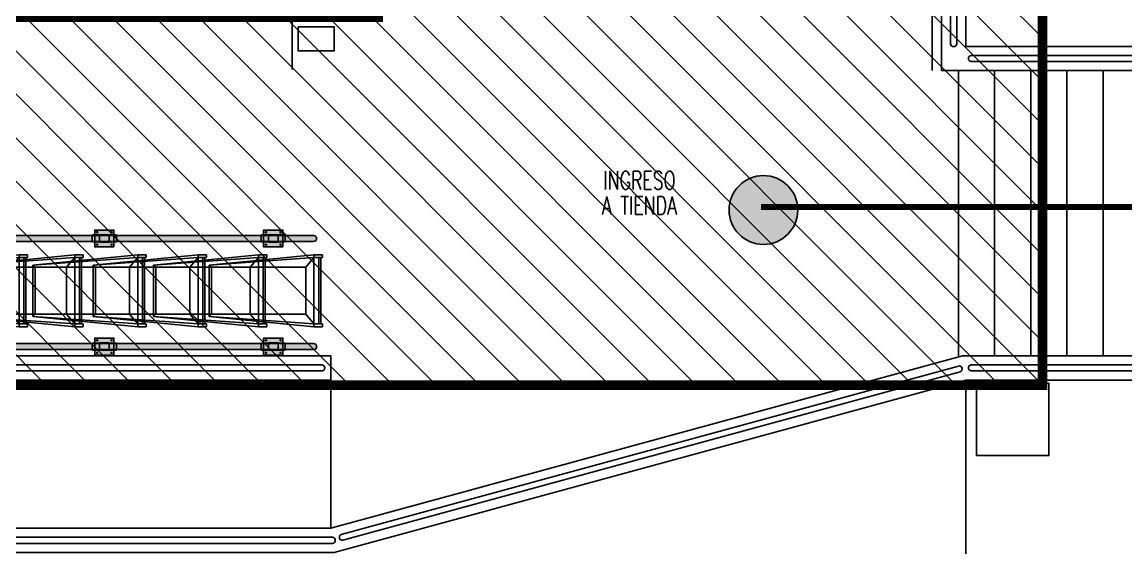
# Model space of a CAD drawing. Header units: millimetres. Extents: x -77 to 207, y -160 to 187.
# Drawn here: x -7.54 to 1.61, y -4.78 to -0.43 of the extents above; entities that cross this region are included whole.
import ezdxf
from ezdxf.enums import TextEntityAlignment as Align
from ezdxf.xclip import XClip

# ---------------------------------------------------------------- set-up
doc = ezdxf.new("R2010")
doc.units = ezdxf.units.MM
doc.header["$LTSCALE"] = 0.1
for name, pattern in [('X REF - ANELO INST bind$0$X REF - ANELO EXT$0$DASHED', [0.75, 0.5, -0.25]), ('X REF - ANELO INST bind$0$X REF - ANELO$0$DASHDOT2', [12.7, 6.35, -3.175, 0, -3.175]), ('X REF - ANELO INST bind$0$X REF - ANELO$0$DASHED', [0.75, 0.5, -0.25])]:
    doc.linetypes.add(name, pattern=pattern)
for name, color, linetype in [('C08 CH trapezoidal', 148, 'Continuous'), ('X REF - ANELO INST bind$0$X REF - ANELO EXT$0$A-CORDONES', 8, 'Continuous'), ('X REF - ANELO INST bind$0$X REF - ANELO EXT$0$A-VISTAS', 8, 'Continuous'), ('X REF - ANELO INST bind$0$X REF - ANELO EXT$0$D-BARANDA', 8, 'Continuous'), ('X REF - ANELO INST bind$0$X REF - ANELO EXT$0$D-PARACHOQUE', 8, 'Continuous'), ('X REF - ANELO INST bind$0$X REF - ANELO EXT$0$E-GENERAL', 8, 'Continuous'), ('X REF - ANELO INST bind$0$X REF - ANELO EXT$0$E-REJILLAS', 8, 'Continuous'), ('X REF - ANELO INST bind$0$X REF - ANELO EXT$0$PROY-MEDIASOMBRA', 8, 'X REF - ANELO INST bind$0$X REF - ANELO EXT$0$DASHED'), ('X REF - ANELO INST bind$0$X REF - ANELO EXT$0$R-NOMBRE LOCAL', 7, 'Continuous'), ('X REF - ANELO INST bind$0$X REF - ANELO$0$MET-EJE CABRIADAS', 8, 'X REF - ANELO INST bind$0$X REF - ANELO$0$DASHDOT2'), ('X REF - ANELO INST bind$0$X REF - ANELO$0$PROY', 8, 'X REF - ANELO INST bind$0$X REF - ANELO$0$DASHED')]:
    doc.layers.add(name, color=color, linetype=linetype)
doc.styles.add('X REF - ANELO INST bind$0$X REF - ANELO EXT$0$VAUX', font='romans.shx', dxfattribs={"width": 0.85})

# ---------------------------------------------------------------- blocks, each defined once
blk = doc.blocks.new('X REF - ANELO INST bind$0$X REF - ANELO EXT$0$carros')
at = {"layer": 'X REF - ANELO INST bind$0$X REF - ANELO EXT$0$E-GENERAL'}
for p, q in [((-0.2984, 2.9007), (-0.2984, 2.8307)), ((-0.2738, 2.9007), (-0.2984, 2.9007)), ((-0.2984, 2.9007), (-0.2984, 2.8307)), ((-0.2738, 2.9007), (-0.2984, 2.9007)), ((-0.2738, 2.8873), (-0.2738, 2.9007)), ((-0.2738, 2.8873), (-0.2738, 2.9007)), ((0.2739, 2.8873), (-0.2738, 2.8873)), ((0.2739, 2.8873), (-0.2738, 2.8873)), ((-0.2738, 2.8307), (-0.2738, 2.8873)), ((-0.2738, 2.8307), (-0.2738, 2.8873)), ((0.2752, 2.8702), (-0.2724, 2.8702)), ((0.2752, 2.8702), (-0.2724, 2.8702)), ((0.2752, 2.8307), (0.2752, 2.9007)), ((0.2985, 2.9007), (0.2752, 2.9007)), ((0.2752, 2.8307), (0.2752, 2.9007)), ((0.2985, 2.9007), (0.2752, 2.9007)), ((0.2985, 2.9007), (0.2985, 2.8307)), ((0.2985, 2.9007), (0.2985, 2.8307)), ((-0.2135, 1.9609), (-0.2984, 2.8307)), ((-0.2984, 2.8307), (-0.2738, 2.8307)), ((-0.2135, 1.9609), (-0.2984, 2.8307)), ((-0.2984, 2.8307), (-0.2738, 2.8307)), ((0.2752, 2.8307), (-0.2738, 2.8307)), ((0.2752, 2.8307), (-0.2738, 2.8307)), ((-0.2135, 1.9609), (-0.2738, 2.8307)), ((-0.2135, 1.9609), (-0.2738, 2.8307)), ((-0.1937, 2.7636), (-0.2724, 2.8307)), ((-0.1937, 2.7636), (-0.2724, 2.8307)), ((0.1965, 2.7636), (-0.1937, 2.7636)), ((0.1965, 2.7636), (-0.1937, 2.7636)), ((-0.1937, 1.982), (-0.1937, 2.7636)), ((-0.1937, 1.982), (-0.1937, 2.7636)), ((0.1965, 2.7636), (0.2752, 2.8307)), ((0.1965, 2.7636), (0.2752, 2.8307)), ((0.1965, 1.982), (0.1965, 2.7636)), ((0.1965, 1.982), (0.1965, 2.7636)), ((0.2135, 1.9609), (0.2752, 2.8307)), ((0.2135, 1.9609), (0.2985, 2.8307)), ((0.2135, 1.9609), (0.2752, 2.8307)), ((0.2135, 1.9609), (0.2985, 2.8307)), ((0.2985, 2.8307), (0.2752, 2.8307)), ((0.2985, 2.8307), (0.2752, 2.8307)), ((-0.2984, 2.4398), (-0.2984, 2.3698)), ((-0.2738, 2.4398), (-0.2984, 2.4398)), ((-0.2984, 2.4398), (-0.2984, 2.3698)), ((-0.2738, 2.4398), (-0.2984, 2.4398)), ((-0.2738, 2.4263), (-0.2738, 2.4398)), ((-0.2738, 2.4263), (-0.2738, 2.4398)), ((0.2739, 2.4263), (-0.2738, 2.4263)), ((0.2739, 2.4263), (-0.2738, 2.4263)), ((-0.2738, 2.3698), (-0.2738, 2.4263)), ((-0.2738, 2.3698), (-0.2738, 2.4263)), ((0.2752, 2.4092), (-0.2724, 2.4092)), ((0.2752, 2.4092), (-0.2724, 2.4092)), ((0.2752, 2.3697), (0.2752, 2.4398)), ((0.2985, 2.4398), (0.2752, 2.4398)), ((0.2752, 2.3697), (0.2752, 2.4398)), ((0.2985, 2.4398), (0.2752, 2.4398)), ((0.2985, 2.4398), (0.2985, 2.3697)), ((0.2985, 2.4398), (0.2985, 2.3697)), ((-0.2135, 1.5), (-0.2984, 2.3698)), ((-0.2984, 2.3698), (-0.2738, 2.3698)), ((-0.2135, 1.5), (-0.2984, 2.3698)), ((-0.2984, 2.3698), (-0.2738, 2.3698)), ((0.2752, 2.3697), (-0.2738, 2.3698)), ((0.2752, 2.3697), (-0.2738, 2.3698)), ((-0.2135, 1.5), (-0.2738, 2.3698)), ((-0.2135, 1.5), (-0.2738, 2.3698)), ((-0.1937, 2.3027), (-0.2724, 2.3698)), ((-0.1937, 2.3027), (-0.2724, 2.3698)), ((0.1965, 2.3027), (-0.1937, 2.3027)), ((0.1965, 2.3027), (-0.1937, 2.3027)), ((-0.1937, 1.521), (-0.1937, 2.3027)), ((-0.1937, 1.521), (-0.1937, 2.3027)), ((0.1965, 2.3027), (0.2752, 2.3697)), ((0.1965, 2.3027), (0.2752, 2.3697)), ((0.1965, 1.521), (0.1965, 2.3027)), ((0.1965, 1.521), (0.1965, 2.3027)), ((0.2135, 1.5), (0.2752, 2.3697)), ((0.2135, 1.5), (0.2985, 2.3697)), ((0.2135, 1.5), (0.2752, 2.3697)), ((0.2135, 1.5), (0.2985, 2.3697)), ((0.2985, 2.3697), (0.2752, 2.3697)), ((0.2985, 2.3697), (0.2752, 2.3697)), ((-0.2984, 1.9398), (-0.2984, 1.8698)), ((-0.2738, 1.9398), (-0.2984, 1.9398)), ((-0.2984, 1.9398), (-0.2984, 1.8698)), ((-0.2738, 1.9398), (-0.2984, 1.9398)), ((-0.2738, 1.9263), (-0.2738, 1.9398)), ((-0.2738, 1.9263), (-0.2738, 1.9398)), ((0.2739, 1.9263), (-0.2738, 1.9263)), ((0.2739, 1.9263), (-0.2738, 1.9263)), ((-0.2738, 1.8698), (-0.2738, 1.9263)), ((-0.2738, 1.8698), (-0.2738, 1.9263)), ((-0.1937, 1.982), (-0.2135, 1.9609)), ((-0.1937, 1.982), (-0.2135, 1.9609)), ((0.2135, 1.9609), (-0.2135, 1.9609)), ((0.2135, 1.9609), (-0.2135, 1.9609)), ((0.1965, 1.982), (-0.1937, 1.982)), ((0.1965, 1.982), (-0.1937, 1.982)), ((0.2135, 1.9609), (0.1965, 1.982)), ((0.2135, 1.9609), (0.1965, 1.982)), ((0.2752, 1.8697), (0.2752, 1.9398)), ((0.2985, 1.9398), (0.2752, 1.9398)), ((0.2752, 1.8697), (0.2752, 1.9398)), ((0.2985, 1.9398), (0.2752, 1.9398)), ((0.2985, 1.9398), (0.2985, 1.8697)), ((0.2985, 1.9398), (0.2985, 1.8697)), ((-0.2135, 1), (-0.2984, 1.8698)), ((-0.2984, 1.8698), (-0.2738, 1.8698)), ((-0.2135, 1), (-0.2984, 1.8698)), ((-0.2984, 1.8698), (-0.2738, 1.8698)), ((0.2752, 1.8697), (-0.2738, 1.8698)), ((0.2752, 1.8697), (-0.2738, 1.8698)), ((-0.2135, 1), (-0.2738, 1.8698)), ((-0.2135, 1), (-0.2738, 1.8698)), ((0.2752, 1.9092), (-0.2724, 1.9092)), ((0.2752, 1.9092), (-0.2724, 1.9092)), ((-0.1937, 1.8027), (-0.2724, 1.8698)), ((-0.1937, 1.8027), (-0.2724, 1.8698)), ((0.1965, 1.8027), (0.2752, 1.8697)), ((0.1965, 1.8027), (0.2752, 1.8697)), ((0.2135, 1), (0.2752, 1.8697)), ((0.2135, 1), (0.2985, 1.8697)), ((0.2135, 1), (0.2752, 1.8697)), ((0.2135, 1), (0.2985, 1.8697)), ((0.2985, 1.8697), (0.2752, 1.8697)), ((0.2985, 1.8697), (0.2752, 1.8697)), ((0.1965, 1.8027), (-0.1937, 1.8027)), ((0.1965, 1.8027), (-0.1937, 1.8027)), ((-0.1937, 1.021), (-0.1937, 1.8027)), ((-0.1937, 1.021), (-0.1937, 1.8027)), ((0.1965, 1.021), (0.1965, 1.8027)), ((0.1965, 1.021), (0.1965, 1.8027)), ((-0.1937, 1.521), (-0.2135, 1.5)), ((-0.1937, 1.521), (-0.2135, 1.5)), ((0.2135, 1.5), (-0.2135, 1.5)), ((0.2135, 1.5), (-0.2135, 1.5)), ((0.1965, 1.521), (-0.1937, 1.521)), ((0.1965, 1.521), (-0.1937, 1.521)), ((0.2135, 1.5), (0.1965, 1.521)), ((0.2135, 1.5), (0.1965, 1.521)), ((-0.2984, 1.4398), (-0.2984, 1.3698)), ((-0.2738, 1.4398), (-0.2984, 1.4398)), ((-0.2984, 1.4398), (-0.2984, 1.3698)), ((-0.2738, 1.4398), (-0.2984, 1.4398)), ((-0.2738, 1.4263), (-0.2738, 1.4398)), ((-0.2738, 1.4263), (-0.2738, 1.4398)), ((0.2739, 1.4263), (-0.2738, 1.4263)), ((0.2739, 1.4263), (-0.2738, 1.4263)), ((-0.2738, 1.3698), (-0.2738, 1.4263)), ((-0.2738, 1.3698), (-0.2738, 1.4263)), ((0.2752, 1.4092), (-0.2724, 1.4092)), ((0.2752, 1.4092), (-0.2724, 1.4092)), ((0.2752, 1.3697), (0.2752, 1.4398)), ((0.2985, 1.4398), (0.2752, 1.4398)), ((0.2752, 1.3697), (0.2752, 1.4398)), ((0.2985, 1.4398), (0.2752, 1.4398)), ((0.2985, 1.4398), (0.2985, 1.3697)), ((0.2985, 1.4398), (0.2985, 1.3697)), ((-0.2135, 0.5), (-0.2984, 1.3698)), ((-0.2984, 1.3698), (-0.2738, 1.3698)), ((-0.2135, 0.5), (-0.2984, 1.3698)), ((-0.2984, 1.3698), (-0.2738, 1.3698)), ((0.2752, 1.3697), (-0.2738, 1.3698)), ((0.2752, 1.3697), (-0.2738, 1.3698)), ((-0.2135, 0.5), (-0.2738, 1.3698)), ((-0.2135, 0.5), (-0.2738, 1.3698)), ((-0.1937, 1.3027), (-0.2724, 1.3698)), ((-0.1937, 1.3027), (-0.2724, 1.3698)), ((0.1965, 1.3027), (-0.1937, 1.3027)), ((0.1965, 1.3027), (-0.1937, 1.3027)), ((-0.1937, 0.521), (-0.1937, 1.3027)), ((-0.1937, 0.521), (-0.1937, 1.3027)), ((0.1965, 1.3027), (0.2752, 1.3697)), ((0.1965, 1.3027), (0.2752, 1.3697)), ((0.1965, 0.521), (0.1965, 1.3027)), ((0.1965, 0.521), (0.1965, 1.3027)), ((0.2135, 0.5), (0.2752, 1.3697)), ((0.2135, 0.5), (0.2985, 1.3697)), ((0.2135, 0.5), (0.2752, 1.3697)), ((0.2135, 0.5), (0.2985, 1.3697)), ((0.2985, 1.3697), (0.2752, 1.3697)), ((0.2985, 1.3697), (0.2752, 1.3697)), ((-0.1937, 1.021), (-0.2135, 1)), ((-0.1937, 1.021), (-0.2135, 1)), ((0.1965, 1.021), (-0.1937, 1.021)), ((0.1965, 1.021), (-0.1937, 1.021)), ((0.2135, 1), (0.1965, 1.021)), ((0.2135, 1), (0.1965, 1.021)), ((0.2135, 1), (-0.2135, 1)), ((0.2135, 1), (-0.2135, 1)), ((-0.1937, 0.521), (-0.2135, 0.5)), ((-0.1937, 0.521), (-0.2135, 0.5)), ((0.2135, 0.5), (-0.2135, 0.5)), ((0.2135, 0.5), (-0.2135, 0.5)), ((0.1965, 0.521), (-0.1937, 0.521)), ((0.1965, 0.521), (-0.1937, 0.521)), ((0.2135, 0.5), (0.1965, 0.521)), ((0.2135, 0.5), (0.1965, 0.521))]:
    blk.add_line(p, q, dxfattribs=at)
blk = doc.blocks.new('X REF - ANELO INST bind$0$X REF - ANELO EXT$0$N Local')
at = {"layer": 'X REF - ANELO INST bind$0$X REF - ANELO EXT$0$R-NOMBRE LOCAL', "lineweight": 0, "style": 'X REF - ANELO INST bind$0$X REF - ANELO EXT$0$VAUX', "width": 0.85}
for p in [(6337.572, -934.455), (6337.572, -934.715)]:
    blk.add_attdef('NOMBRE', text='', height=0.182, dxfattribs=at).set_placement(p, align=Align.CENTER)
blk = doc.blocks.new('X REF - ANELO INST bind$0$X REF - ANELO EXT$0$rpluvial')
blk.add_lwpolyline([(1964.5718, 1190.3267), (1964.8718, 1190.3267), (1964.8718, 1190.5267), (1964.5718, 1190.5267)], close=True)
blk = doc.blocks.new('X REF - ANELO INST bind$0$X REF - ANELO EXT$0$PLT - Parachoque pie')
at = {"layer": 'X REF - ANELO INST bind$0$X REF - ANELO EXT$0$D-PARACHOQUE'}
blk.add_hatch(color=254, dxfattribs=at).paths.add_polyline_path([(0, 0.16), (0.14, 0.16), (0.14, 0), (0, 0)])
h = blk.add_hatch(color=253, dxfattribs=at)
h.paths.add_polyline_path([(0.041, 0.18), (0.099, 0.18), (0.099, 0.12), (0.041, 0.12)])
h.paths.add_polyline_path([(0.04, 0.12), (0.1, 0.12), (0.1, 0.04), (0.04, 0.04)])
h.paths.add_polyline_path([(0.041, 0.04), (0.099, 0.04), (0.099, -0.02), (0.041, -0.02)])
for points in [[(0, 0.16), (0.14, 0.16), (0.14, 0), (0, 0)], [(0.04, 0.12), (0.1, 0.12), (0.1, 0.04), (0.04, 0.04)], [(0.041, 0.18), (0.099, 0.18), (0.099, 0.12), (0.041, 0.12)], [(0.041, 0.04), (0.099, 0.04), (0.099, -0.02), (0.041, -0.02)]]:
    blk.add_lwpolyline(points, close=True, dxfattribs=at)
for centre in [(0.0184, 0.1398, -0.0122), (0.1216, 0.1398, -0.0122), (0.0184, 0.0202, -0.0122), (0.1216, 0.0202, -0.0122)]:
    blk.add_circle(centre, 0.00498, dxfattribs=at)
blk = doc.blocks.new('X REF - ANELO INST bind$0$X REF - ANELO EXT')
at = {"layer": 'X REF - ANELO INST bind$0$X REF - ANELO EXT$0$D-PARACHOQUE'}
h = blk.add_hatch(color=253, dxfattribs=at)
edge = h.paths.add_edge_path()
edge.add_line((-11.3957, -2.244), (-5.1257, -2.2439))
edge.add_arc((-5.1257, -2.2189), 0.025, 270, 450)
edge.add_line((-5.1257, -2.1939), (-11.3957, -2.194))
edge.add_arc((-11.3957, -2.219), 0.025, 90, 270)
h = blk.add_hatch(color=253, dxfattribs=at)
edge = h.paths.add_edge_path()
edge.add_line((-11.3957, -3.1392), (-5.1257, -3.1392))
edge.add_arc((-5.1257, -3.1142), 0.025, 270, 450)
edge.add_line((-5.1257, -3.0892), (-11.3957, -3.0892))
edge.add_arc((-11.3957, -3.1142), 0.025, 90, 270)
at = {"layer": 'X REF - ANELO INST bind$0$X REF - ANELO EXT$0$A-CORDONES'}
for points in [[(0.2792, -0.0852), (0.2792, -0.629), (3.4519, -0.629), (3.4519, -0.829), (0.0793, -0.829), (0.0793, -0.0852), (0.2792, -0.0852)], [(2.8868, -3.3911), (2.8868, -3.1911), (0.2525, -3.1911), (-4.9831, -4.6191), (-18.2973, -4.6191), (-18.2973, -4.8191), (-4.9563, -4.8191), (0.2793, -3.3911), (2.8868, -3.3911)]]:
    blk.add_lwpolyline(points, dxfattribs=at)
blk.add_lwpolyline([(-4.9831, -3.3911), (-4.9831, -3.1911), (-19.9973, -3.1911), (-19.9973, -6.047), (-19.7973, -6.047), (-19.7973, -3.3911)], close=True, dxfattribs=at)
at = {"layer": 'X REF - ANELO INST bind$0$X REF - ANELO EXT$0$A-VISTAS'}
for p, q in [((0.2183, -0.829), (0.2183, -3.1911)), ((0.5183, -0.829), (0.5183, -3.1911)), ((0.8183, -0.829), (0.8183, -3.1911)), ((1.1183, -0.829), (1.1183, -3.1911)), ((1.4183, -0.829), (1.4183, -3.1911)), ((-4.9831, -3.3911), (-4.9831, -4.6191)), ((0.2793, -3.3911), (0.2793, -6.047))]:
    blk.add_line(p, q, dxfattribs=at)
at = {"layer": 'X REF - ANELO INST bind$0$X REF - ANELO EXT$0$D-BARANDA'}
for points in [[(0.2043, -0.6069), (0.2043, -0.1585, 0.995994), (0.1543, -0.1585), (0.1543, -0.6069, 0.903922)], [(0.3239, -0.754), (3.377, -0.754, 0.995994), (3.377, -0.704), (0.3239, -0.704, 0.903922)], [(-19.8111, -3.3161), (-5.058, -3.3161, 0.995994), (-5.058, -3.2661), (-19.8111, -3.2661, 0.903922)], [(-4.8835, -4.7186), (0.2322, -3.3234, 0.995994), (0.219, -3.2751), (-4.8967, -4.6703, 0.903922)], [(0.3239, -3.3161), (2.8119, -3.3161, 0.995994), (2.8119, -3.2661), (0.3239, -3.2661, 0.903922)], [(-4.9693, -4.744), (-18.2224, -4.7441, -0.995994), (-18.2224, -4.694), (-4.9693, -4.694, -0.903922)]]:
    blk.add_lwpolyline(points, format="xyb", close=True, dxfattribs=at)
at = {"layer": 'X REF - ANELO INST bind$0$X REF - ANELO EXT$0$D-PARACHOQUE'}
for points in [[(-11.3957, -2.244), (-5.1257, -2.2439, 1), (-5.1257, -2.1939), (-11.3957, -2.194, 1), (-11.3957, -2.244), (-11.3957, -2.244)], [(-11.3957, -3.1392), (-5.1257, -3.1392, 1), (-5.1257, -3.0892), (-11.3957, -3.0892, 1), (-11.3957, -3.1392), (-11.3957, -3.1392)]]:
    blk.add_lwpolyline(points, format="xyb", dxfattribs=at)
at = {"layer": 'X REF - ANELO INST bind$0$X REF - ANELO EXT$0$E-REJILLAS'}
blk.add_lwpolyline([(0.3688, -3.4173), (0.9688, -3.4173), (0.9688, -4.0173), (0.3688, -4.0173)], close=True, dxfattribs=at)
at = {"layer": 'X REF - ANELO INST bind$0$X REF - ANELO EXT$0$PROY-MEDIASOMBRA', "ltscale": 10}
blk.add_lwpolyline([(0.2793, 16.8873), (0.2792, -0.629), (5.2791, -0.629), (5.2792, 16.8873), (0.2793, 16.8873)], dxfattribs=at)
ref = blk.add_blockref('X REF - ANELO INST bind$0$X REF - ANELO EXT$0$N Local', (5067.6322, 745.7512, -0.004), dxfattribs=dict(xscale=-0.7999999999999545, yscale=0.8000000000000114, zscale=0.8))
ref.add_attrib('NOMBRE', 'INGRESO', dxfattribs={"layer": 'X REF - ANELO INST bind$0$X REF - ANELO EXT$0$R-NOMBRE LOCAL', "lineweight": 0, "height": 0.15, "style": 'X REF - ANELO INST bind$0$X REF - ANELO EXT$0$VAUX', "width": 0.7}).set_placement((-2.4252, -1.8127, -0.004), align=Align.CENTER)
ref.add_attrib('NOMBRE', 'A TIENDA', dxfattribs={"layer": 'X REF - ANELO INST bind$0$X REF - ANELO EXT$0$R-NOMBRE LOCAL', "lineweight": 0, "height": 0.15, "style": 'X REF - ANELO INST bind$0$X REF - ANELO EXT$0$VAUX', "width": 0.7}).set_placement((-2.4252, -2.0207, -0.004), align=Align.CENTER)
at = {"xscale": -1, "rotation": 270}
for p in [(-6.9407, -2.2889), (-5.5407, -2.2889), (-6.9407, -3.1842), (-5.5407, -3.1842)]:
    blk.add_blockref('X REF - ANELO INST bind$0$X REF - ANELO EXT$0$PLT - Parachoque pie', p, dxfattribs=at)
at = {"layer": 'X REF - ANELO INST bind$0$X REF - ANELO EXT$0$E-GENERAL', "xscale": -1, "rotation": 269.9998477948632}
for p in [(-9.9365, -2.6528, -0.0133), (-7.9537, -2.6528, -0.0133)]:
    blk.add_blockref('X REF - ANELO INST bind$0$X REF - ANELO EXT$0$carros', p, dxfattribs=at)
at = {"layer": 'X REF - ANELO INST bind$0$X REF - ANELO EXT$0$E-REJILLAS', "xscale": -1, "rotation": 180}
blk.add_blockref('X REF - ANELO INST bind$0$X REF - ANELO EXT$0$rpluvial', (-1969.827, 1189.8614, 0.0105), dxfattribs=at)
blk = doc.blocks.new('X REF - ANELO INST bind$0$X REF - ANELO')
at = {"layer": 'X REF - ANELO INST bind$0$X REF - ANELO$0$MET-EJE CABRIADAS'}
for p, q in [((-5.3044, -0.8196, 0.0194), (-5.3044, 30.2363, 0.0194)), ((0, -0.8271, -0.0011), (0, 30.2363, -0.0011))]:
    blk.add_line(p, q, dxfattribs=at)
at = {"layer": 'X REF - ANELO INST bind$0$X REF - ANELO$0$PROY', "ltscale": 10}
blk.add_line((0.9169, 29.828, 0), (0.9169, -3.4331, 0), dxfattribs=at)
at = {"layer": 'X REF - ANELO INST bind$0$X REF - ANELO$0$PROY', "ltscale": 10, "elevation": 0}
blk.add_lwpolyline([(0.9169, -3.4331), (-16.2141, -3.4331)], dxfattribs=at)
blk.add_blockref('X REF - ANELO INST bind$0$X REF - ANELO EXT', (0, 0))
blk = doc.blocks.new('X REF - ANELO INST bind')
ref = blk.add_blockref('X REF - ANELO INST bind$0$X REF - ANELO', (0, 0))
XClip(ref).set_block_clipping_path([(-76.9680737415, -24.7711317477), (92.9860355418, 61.1669630168)])

msp = doc.modelspace()

# ---------------------------------------------------------------- hatches: boundary and pattern name
at = {"layer": 'C08 CH trapezoidal'}
h = msp.add_hatch(dxfattribs=at)
h.set_pattern_fill('LINE', color=256, scale=0.08, angle=135, style=0)
edge = h.paths.add_edge_path()
edge.add_line((-16.2141, -0.3851), (-16.2141, -3.4331))
edge.add_line((-16.2141, -3.4331), (0.9169, -3.4331))
edge.add_line((0.9169, -3.4331), (0.9169, 29.828))
edge.add_line((0.9169, 29.828), (0.2793, 29.828))
edge.add_line((0.2793, 29.828), (0.2792, -0.0852))
edge.add_line((0.2792, -0.0852), (-4.5898, -0.0852))
edge.add_line((-4.5898, -0.0852), (-4.5898, -0.3851))
edge.add_line((-4.5898, -0.3851), (-16.2141, -0.3851))
h = msp.add_hatch(color=256, dxfattribs=at)
edge = h.paths.add_edge_path()
edge.add_arc((-1.3973, -1.983), 0.2848, 0, 360)

# ---------------------------------------------------------------- linework, layer by layer
at = {"layer": 'C08 CH trapezoidal', "const_width": 0.08}
msp.add_lwpolyline([(-16.2141, -0.3851), (-16.2141, -3.4331), (0.9169, -3.4331), (0.9169, 29.828), (0.2793, 29.828), (0.2792, -0.0852), (-4.5898, -0.0852), (-4.5898, -0.3851), (-16.2141, -0.3851)], dxfattribs=at)
at = {"layer": 'C08 CH trapezoidal', "const_width": 0.05, "elevation": -0.0045}
msp.add_lwpolyline([(-1.418, -1.9578), (5.0292, -1.9578), (5.0292, -2.6612)], dxfattribs=at)
at = {"layer": 'C08 CH trapezoidal'}
msp.add_circle((-1.3973, -1.983, -0.0959), 0.2848, dxfattribs=at)

# ---------------------------------------------------------------- block references
msp.add_blockref('X REF - ANELO INST bind', (0, 0))

doc.saveas('drawing.dxf')
